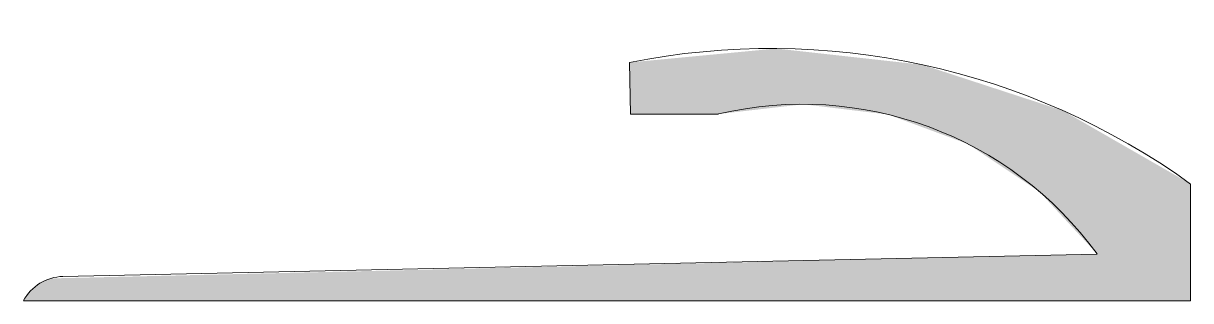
# Model space of a CAD drawing. Header units: metres. Extents: x -25 to 0, y 0 to 5.9.
import ezdxf

# ---------------------------------------------------------------- set-up
doc = ezdxf.new("R2010")
doc.units = ezdxf.units.M
doc.layers.add('A-DETL-GENF', color=92, linetype='Continuous', lineweight=18)

# ---------------------------------------------------------------- blocks, each defined once
blk = doc.blocks.new('43 RVS vloerstrip - alum tapijtstop-1554120-00_0 Basismaterialen')
at = {"layer": 'A-DETL-GENF'}
blk.add_hatch(color=256, dxfattribs=at).paths.add_polyline_path([(-25, 0), (0, 0), (0, 2.5), (-2.738, 4.073), (-5.739, 5.054), (-8.878, 5.403), (-12.021, 5.104), (-12, 4), (-10.111, 4), (-8.295, 4.208), (-6.479, 3.989), (-4.765, 3.355), (-3.244, 2.34), (-2, 1), (-24.409, 0.477), (-24.646, 0.372), (-24.847, 0.209)])
for p, q in [((-12.021, 5.104), (-12, 4)), ((-12, 4), (-10.111, 4)), ((0, 0), (0, 2.5)), ((-2, 1), (-24.154, 0.518)), ((-25, 0), (0, 0))]:
    blk.add_line(p, q, dxfattribs=at)
for centre, radius, start, end in [((-9, -10), 15.403, 54.2455, 101.3093), ((-8.318, -3.616), 7.825, 36.1546, 103.2506), ((-24.123, -0.481), 1, 91.7307, 151.2399)]:
    blk.add_arc(centre, radius, start, end, dxfattribs=at)

msp = doc.modelspace()

# ---------------------------------------------------------------- block references
msp.add_blockref('43 RVS vloerstrip - alum tapijtstop-1554120-00_0 Basismaterialen', (0, 0))

doc.saveas('drawing.dxf')
